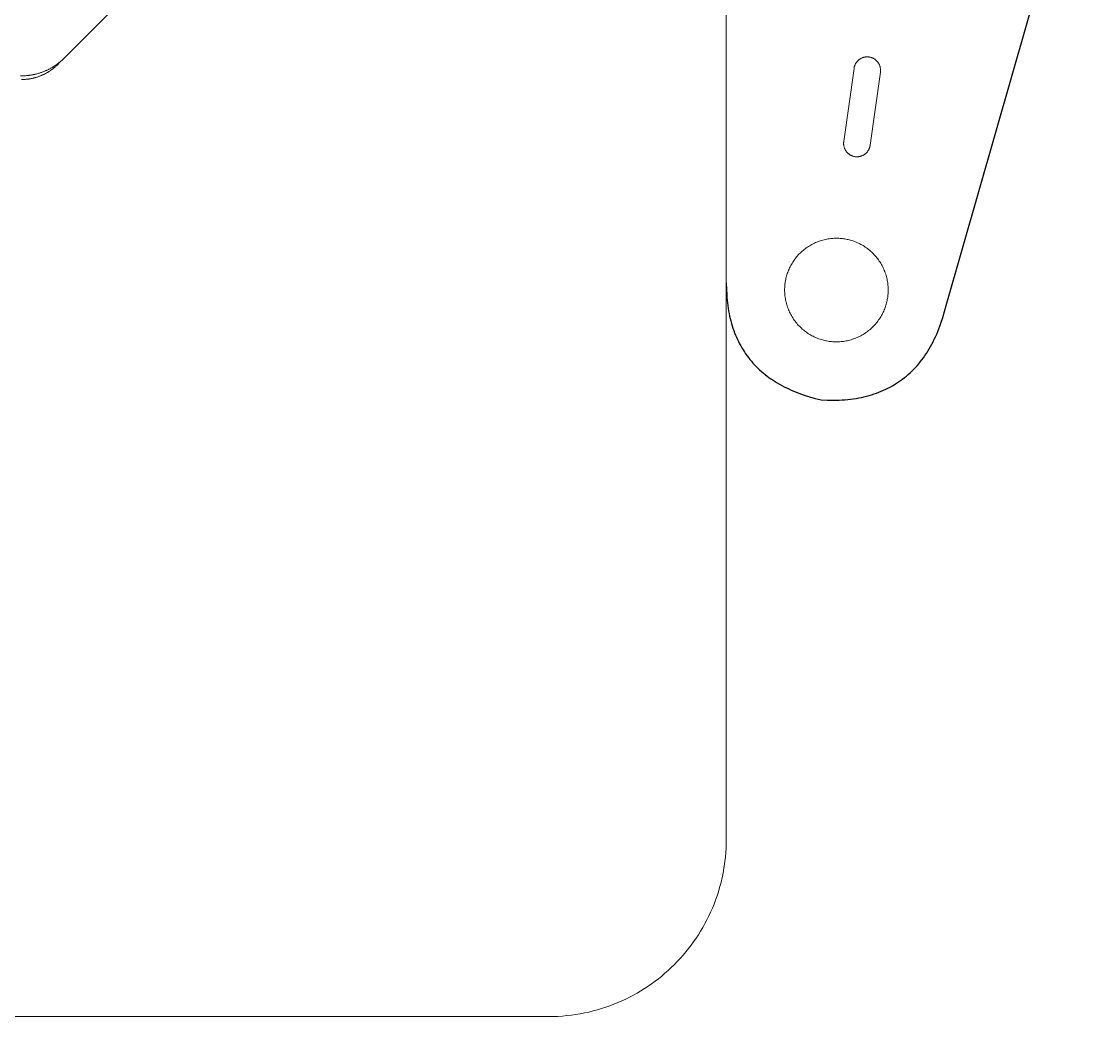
# Model space of a CAD drawing. Header units: millimetres. Extents: x -87 to 69, y -57 to 280.
# Drawn here: x -14.4 to 58, y -57.5 to 9.8 of the extents above; entities that cross this region are included whole.
import ezdxf

# ---------------------------------------------------------------- set-up
doc = ezdxf.new("R2010")
doc.units = ezdxf.units.MM
doc.header["$MEASUREMENT"] = 0
doc.layers.add('Predeterminado', color=18, linetype='Continuous', true_color=0x000000)

msp = doc.modelspace()

# ---------------------------------------------------------------- linework, layer by layer
at = {"layer": 'Predeterminado', "lineweight": 9}
for points in [[(33.285, -45.474), (33.285, -45.469), (33.285, -45.452), (33.285, -45.387), (33.285, -45.13), (33.285, -44.126), (33.285, -40.314), (33.285, -26.71), (33.285, 14.572), (33.285, 55.854), (33.285, 69.459), (33.285, 73.27), (33.285, 74.274), (33.285, 74.532), (33.285, 74.597), (33.285, 74.613), (33.285, 74.619)], [(-11.907, 6.857), (-11.906, 6.859), (-11.901, 6.864), (-11.881, 6.883), (-11.804, 6.961), (-11.502, 7.262), (-10.357, 8.405), (-6.272, 12.486), (6.126, 24.868), (18.524, 37.251), (22.61, 41.331), (23.754, 42.475), (24.056, 42.776), (24.133, 42.853), (24.153, 42.873), (24.158, 42.877), (24.159, 42.879)], [(-11.487, 7.277), (-11.487, 7.277), (-11.487, 7.277), (-11.487, 7.277), (-11.488, 7.276), (-11.491, 7.273), (-11.503, 7.262), (-11.538, 7.228), (-11.573, 7.194), (-11.585, 7.183), (-11.588, 7.18), (-11.589, 7.179), (-11.589, 7.179), (-11.589, 7.179), (-11.589, 7.179)], [(42.35, 7.246), (42.324, 7.23)], [(42.377, 7.261), (42.35, 7.246)], [(42.405, 7.276), (42.377, 7.261)], [(42.433, 7.289), (42.405, 7.276)], [(42.461, 7.302), (42.433, 7.289)], [(42.49, 7.313), (42.461, 7.302)], [(42.52, 7.324), (42.49, 7.313)], [(42.549, 7.333), (42.52, 7.324)], [(42.579, 7.342), (42.549, 7.333)], [(42.609, 7.349), (42.579, 7.342)], [(42.64, 7.355), (42.609, 7.349)], [(42.67, 7.361), (42.64, 7.355)], [(42.701, 7.365), (42.67, 7.361)], [(42.732, 7.368), (42.701, 7.365)], [(42.763, 7.37), (42.732, 7.368)], [(42.794, 7.371), (42.763, 7.37)], [(42.825, 7.371), (42.794, 7.371)], [(42.856, 7.37), (42.825, 7.371)], [(42.887, 7.368), (42.856, 7.37)], [(42.918, 7.365), (42.887, 7.368)], [(42.949, 7.36), (42.918, 7.365)], [(42.979, 7.355), (42.949, 7.36)], [(43.01, 7.348), (42.979, 7.355)], [(43.04, 7.341), (43.01, 7.348)], [(43.07, 7.332), (43.04, 7.341)], [(43.099, 7.323), (43.07, 7.332)], [(43.129, 7.312), (43.099, 7.323)], [(43.157, 7.301), (43.129, 7.312)], [(43.186, 7.288), (43.157, 7.301)], [(43.214, 7.275), (43.186, 7.288)], [(43.241, 7.26), (43.214, 7.275)], [(43.268, 7.245), (43.241, 7.26)], [(43.295, 7.229), (43.268, 7.245)], [(-12.517, 6.532), (-12.517, 6.532), (-12.517, 6.532), (-12.518, 6.532), (-12.519, 6.532), (-12.523, 6.53), (-12.537, 6.523), (-12.581, 6.501), (-12.625, 6.48), (-12.639, 6.473), (-12.643, 6.471), (-12.644, 6.47), (-12.645, 6.47), (-12.645, 6.47), (-12.645, 6.47)], [(-12.392, 6.599), (-12.392, 6.599), (-12.392, 6.599), (-12.392, 6.598), (-12.393, 6.598), (-12.397, 6.596), (-12.411, 6.588), (-12.455, 6.565), (-12.498, 6.543), (-12.512, 6.535), (-12.516, 6.533), (-12.517, 6.532), (-12.517, 6.532), (-12.517, 6.532), (-12.517, 6.532)], [(-12.269, 6.669), (-12.269, 6.669), (-12.269, 6.669), (-12.269, 6.669), (-12.27, 6.668), (-12.274, 6.666), (-12.288, 6.658), (-12.33, 6.634), (-12.373, 6.61), (-12.387, 6.602), (-12.391, 6.599), (-12.392, 6.599), (-12.392, 6.599), (-12.392, 6.599), (-12.392, 6.599)], [(-12.361, 6.476), (-12.361, 6.476), (-12.361, 6.476), (-12.361, 6.476), (-12.36, 6.476), (-12.357, 6.479), (-12.346, 6.487), (-12.313, 6.511), (-12.28, 6.535), (-12.269, 6.543), (-12.266, 6.545), (-12.265, 6.545), (-12.265, 6.546), (-12.265, 6.546), (-12.265, 6.546)], [(-12.148, 6.744), (-12.148, 6.744), (-12.148, 6.744), (-12.149, 6.744), (-12.15, 6.743), (-12.154, 6.741), (-12.167, 6.732), (-12.209, 6.707), (-12.25, 6.681), (-12.264, 6.672), (-12.268, 6.67), (-12.269, 6.669), (-12.269, 6.669), (-12.269, 6.669), (-12.269, 6.669)], [(-12.265, 6.546), (-12.265, 6.546), (-12.265, 6.546), (-12.265, 6.546), (-12.264, 6.547), (-12.261, 6.549), (-12.25, 6.557), (-12.218, 6.582), (-12.186, 6.607), (-12.176, 6.616), (-12.173, 6.618), (-12.172, 6.619), (-12.172, 6.619), (-12.172, 6.619), (-12.172, 6.619)], [(-12.172, 6.619), (-12.172, 6.619), (-12.172, 6.619), (-12.171, 6.619), (-12.171, 6.62), (-12.168, 6.622), (-12.157, 6.631), (-12.126, 6.657), (-12.095, 6.683), (-12.085, 6.692), (-12.082, 6.694), (-12.081, 6.695), (-12.081, 6.695), (-12.081, 6.695), (-12.081, 6.695)], [(-12.031, 6.823), (-12.031, 6.823), (-12.031, 6.823), (-12.031, 6.823), (-12.032, 6.822), (-12.036, 6.82), (-12.049, 6.811), (-12.089, 6.784), (-12.13, 6.757), (-12.143, 6.748), (-12.147, 6.745), (-12.148, 6.744), (-12.148, 6.744), (-12.148, 6.744), (-12.148, 6.744)], [(-12.081, 6.695), (-12.081, 6.695), (-12.081, 6.695), (-12.081, 6.696), (-12.08, 6.696), (-12.077, 6.699), (-12.067, 6.708), (-12.037, 6.735), (-12.006, 6.762), (-11.996, 6.771), (-11.994, 6.774), (-11.993, 6.775), (-11.993, 6.775), (-11.993, 6.775), (-11.993, 6.775)], [(-11.916, 6.906), (-11.916, 6.906), (-11.916, 6.906), (-11.916, 6.906), (-11.917, 6.905), (-11.921, 6.903), (-11.934, 6.893), (-11.973, 6.865), (-12.013, 6.836), (-12.026, 6.827), (-12.029, 6.824), (-12.03, 6.824), (-12.031, 6.823), (-12.031, 6.823), (-12.031, 6.823)], [(-11.993, 6.775), (-11.993, 6.775), (-11.993, 6.775), (-11.992, 6.775), (-11.992, 6.776), (-11.989, 6.778), (-11.979, 6.788), (-11.95, 6.816), (-11.921, 6.844), (-11.911, 6.854), (-11.908, 6.856), (-11.907, 6.857), (-11.907, 6.857), (-11.907, 6.857), (-11.907, 6.857)], [(-11.804, 6.993), (-11.804, 6.993), (-11.804, 6.993), (-11.804, 6.993), (-11.805, 6.992), (-11.809, 6.99), (-11.821, 6.98), (-11.86, 6.95), (-11.898, 6.92), (-11.911, 6.91), (-11.914, 6.907), (-11.915, 6.907), (-11.916, 6.906), (-11.916, 6.906), (-11.916, 6.906)], [(-11.695, 7.084), (-11.695, 7.084), (-11.695, 7.084), (-11.695, 7.084), (-11.696, 7.083), (-11.699, 7.08), (-11.712, 7.07), (-11.749, 7.039), (-11.787, 7.008), (-11.799, 6.997), (-11.802, 6.994), (-11.803, 6.994), (-11.804, 6.993), (-11.804, 6.993), (-11.804, 6.993)], [(-11.589, 7.179), (-11.589, 7.179), (-11.589, 7.179), (-11.589, 7.179), (-11.59, 7.178), (-11.594, 7.175), (-11.606, 7.164), (-11.642, 7.132), (-11.678, 7.099), (-11.69, 7.088), (-11.694, 7.085), (-11.694, 7.085), (-11.695, 7.084), (-11.695, 7.084), (-11.695, 7.084)], [(41.917, 6.596), (41.223, 1.645)], [(41.922, 6.627), (41.917, 6.596)], [(41.928, 6.657), (41.922, 6.627)], [(41.935, 6.688), (41.928, 6.657)], [(41.943, 6.718), (41.935, 6.688)], [(41.952, 6.747), (41.943, 6.718)], [(41.962, 6.777), (41.952, 6.747)], [(41.973, 6.806), (41.962, 6.777)], [(41.985, 6.835), (41.973, 6.806)], [(41.998, 6.863), (41.985, 6.835)], [(42.012, 6.89), (41.998, 6.863)], [(42.027, 6.918), (42.012, 6.89)], [(42.043, 6.944), (42.027, 6.918)], [(42.06, 6.97), (42.043, 6.944)], [(42.077, 6.996), (42.06, 6.97)], [(42.096, 7.021), (42.077, 6.996)], [(42.115, 7.045), (42.096, 7.021)], [(42.135, 7.069), (42.115, 7.045)], [(42.157, 7.092), (42.135, 7.069)], [(42.178, 7.114), (42.157, 7.092)], [(42.201, 7.135), (42.178, 7.114)], [(42.224, 7.156), (42.201, 7.135)], [(42.248, 7.176), (42.224, 7.156)], [(42.273, 7.194), (42.248, 7.176)], [(42.298, 7.213), (42.273, 7.194)], [(42.324, 7.23), (42.298, 7.213)], [(43.321, 7.211), (43.295, 7.229)], [(43.346, 7.193), (43.321, 7.211)], [(43.37, 7.174), (43.346, 7.193)], [(43.394, 7.154), (43.37, 7.174)], [(43.418, 7.134), (43.394, 7.154)], [(43.44, 7.112), (43.418, 7.134)], [(43.462, 7.09), (43.44, 7.112)], [(43.483, 7.067), (43.462, 7.09)], [(43.503, 7.044), (43.483, 7.067)], [(43.522, 7.019), (43.503, 7.044)], [(43.541, 6.994), (43.522, 7.019)], [(43.558, 6.969), (43.541, 6.994)], [(43.575, 6.942), (43.558, 6.969)], [(43.591, 6.916), (43.575, 6.942)], [(43.606, 6.889), (43.591, 6.916)], [(43.62, 6.861), (43.606, 6.889)], [(43.633, 6.833), (43.62, 6.861)], [(43.645, 6.804), (43.633, 6.833)], [(43.656, 6.775), (43.645, 6.804)], [(43.666, 6.745), (43.656, 6.775)], [(43.675, 6.716), (43.666, 6.745)], [(43.683, 6.686), (43.675, 6.716)], [(43.689, 6.655), (43.683, 6.686)], [(43.695, 6.625), (43.689, 6.655)], [(43.7, 6.594), (43.695, 6.625)], [(43.704, 6.563), (43.7, 6.594)], [(43.706, 6.532), (43.704, 6.563)], [(43.708, 6.501), (43.706, 6.532)], [(-14.292, 6.091), (-14.292, 6.091), (-14.292, 6.091), (-14.292, 6.091), (-14.293, 6.091), (-14.298, 6.091), (-14.314, 6.091), (-14.363, 6.091), (-14.412, 6.091), (-14.428, 6.091), (-14.432, 6.091), (-14.433, 6.091), (-14.434, 6.091), (-14.434, 6.091), (-14.434, 6.091)], [(-14.366, 5.841), (-14.365, 5.841), (-14.365, 5.841), (-14.365, 5.841), (-14.364, 5.841), (-14.36, 5.841), (-14.347, 5.841), (-14.306, 5.842), (-14.265, 5.842), (-14.252, 5.843), (-14.248, 5.843), (-14.247, 5.843), (-14.247, 5.843), (-14.247, 5.843), (-14.247, 5.843)], [(-14.15, 6.096), (-14.15, 6.096), (-14.15, 6.096), (-14.151, 6.096), (-14.152, 6.096), (-14.156, 6.096), (-14.172, 6.096), (-14.221, 6.094), (-14.27, 6.092), (-14.286, 6.092), (-14.29, 6.091), (-14.291, 6.091), (-14.292, 6.091), (-14.292, 6.091), (-14.292, 6.091)], [(-14.247, 5.843), (-14.247, 5.843), (-14.247, 5.843), (-14.246, 5.843), (-14.245, 5.843), (-14.242, 5.843), (-14.228, 5.844), (-14.188, 5.846), (-14.147, 5.848), (-14.133, 5.848), (-14.13, 5.849), (-14.129, 5.849), (-14.128, 5.849), (-14.128, 5.849), (-14.128, 5.849)], [(-14.009, 6.106), (-14.009, 6.106), (-14.009, 6.106), (-14.009, 6.106), (-14.01, 6.106), (-14.015, 6.106), (-14.031, 6.105), (-14.079, 6.101), (-14.128, 6.098), (-14.144, 6.097), (-14.149, 6.097), (-14.15, 6.096), (-14.15, 6.096), (-14.15, 6.096), (-14.15, 6.096)], [(-14.128, 5.849), (-14.128, 5.849), (-14.128, 5.849), (-14.128, 5.849), (-14.127, 5.849), (-14.123, 5.849), (-14.11, 5.85), (-14.069, 5.854), (-14.028, 5.857), (-14.015, 5.858), (-14.011, 5.859), (-14.01, 5.859), (-14.01, 5.859), (-14.01, 5.859), (-14.01, 5.859)], [(-14.01, 5.859), (-14.01, 5.859), (-14.01, 5.859), (-14.01, 5.859), (-14.009, 5.859), (-14.005, 5.859), (-13.992, 5.861), (-13.951, 5.866), (-13.911, 5.871), (-13.897, 5.872), (-13.894, 5.873), (-13.893, 5.873), (-13.892, 5.873), (-13.892, 5.873), (-13.892, 5.873)], [(-13.867, 6.121), (-13.868, 6.121), (-13.868, 6.121), (-13.868, 6.121), (-13.869, 6.121), (-13.874, 6.12), (-13.89, 6.119), (-13.938, 6.114), (-13.987, 6.109), (-14.003, 6.107), (-14.007, 6.106), (-14.008, 6.106), (-14.008, 6.106), (-14.009, 6.106), (-14.009, 6.106)], [(-13.892, 5.873), (-13.892, 5.873), (-13.892, 5.873), (-13.892, 5.873), (-13.891, 5.873), (-13.887, 5.874), (-13.874, 5.876), (-13.834, 5.882), (-13.793, 5.888), (-13.78, 5.89), (-13.776, 5.891), (-13.775, 5.891), (-13.775, 5.891), (-13.775, 5.891), (-13.775, 5.891)], [(-13.727, 6.141), (-13.727, 6.141), (-13.727, 6.141), (-13.727, 6.141), (-13.729, 6.14), (-13.733, 6.14), (-13.749, 6.138), (-13.797, 6.131), (-13.846, 6.124), (-13.861, 6.122), (-13.866, 6.121), (-13.867, 6.121), (-13.867, 6.121), (-13.867, 6.121), (-13.867, 6.121)], [(-13.775, 5.891), (-13.775, 5.891), (-13.775, 5.891), (-13.775, 5.891), (-13.774, 5.891), (-13.77, 5.892), (-13.757, 5.894), (-13.717, 5.902), (-13.677, 5.91), (-13.663, 5.912), (-13.66, 5.913), (-13.659, 5.913), (-13.658, 5.913), (-13.658, 5.913), (-13.658, 5.913)], [(-13.587, 6.165), (-13.587, 6.165), (-13.587, 6.165), (-13.588, 6.165), (-13.589, 6.165), (-13.593, 6.164), (-13.609, 6.161), (-13.657, 6.153), (-13.705, 6.145), (-13.721, 6.142), (-13.725, 6.141), (-13.727, 6.141), (-13.727, 6.141), (-13.727, 6.141), (-13.727, 6.141)], [(-13.658, 5.913), (-13.658, 5.913), (-13.658, 5.913), (-13.658, 5.913), (-13.657, 5.913), (-13.653, 5.914), (-13.64, 5.917), (-13.6, 5.926), (-13.561, 5.935), (-13.547, 5.938), (-13.544, 5.939), (-13.543, 5.939), (-13.543, 5.939), (-13.543, 5.939), (-13.543, 5.939)], [(-13.448, 6.195), (-13.449, 6.195), (-13.449, 6.195), (-13.449, 6.195), (-13.45, 6.194), (-13.454, 6.193), (-13.47, 6.19), (-13.518, 6.18), (-13.566, 6.17), (-13.581, 6.166), (-13.586, 6.166), (-13.587, 6.165), (-13.587, 6.165), (-13.587, 6.165), (-13.587, 6.165)], [(-13.543, 5.939), (-13.542, 5.939), (-13.542, 5.939), (-13.542, 5.939), (-13.541, 5.939), (-13.538, 5.94), (-13.525, 5.944), (-13.485, 5.954), (-13.446, 5.964), (-13.433, 5.968), (-13.429, 5.969), (-13.428, 5.969), (-13.428, 5.969), (-13.428, 5.969), (-13.428, 5.969)], [(-13.311, 6.229), (-13.311, 6.229), (-13.311, 6.229), (-13.311, 6.229), (-13.312, 6.228), (-13.317, 6.227), (-13.332, 6.223), (-13.38, 6.212), (-13.427, 6.2), (-13.443, 6.196), (-13.447, 6.195), (-13.448, 6.195), (-13.448, 6.195), (-13.448, 6.195), (-13.448, 6.195)], [(-13.428, 5.969), (-13.428, 5.969), (-13.428, 5.969), (-13.427, 5.969), (-13.426, 5.969), (-13.423, 5.97), (-13.41, 5.974), (-13.371, 5.986), (-13.332, 5.998), (-13.319, 6.001), (-13.315, 6.003), (-13.314, 6.003), (-13.314, 6.003), (-13.314, 6.003), (-13.314, 6.003)], [(-13.314, 6.003), (-13.314, 6.003), (-13.314, 6.003), (-13.314, 6.003), (-13.313, 6.003), (-13.309, 6.005), (-13.296, 6.009), (-13.258, 6.022), (-13.219, 6.035), (-13.206, 6.039), (-13.203, 6.04), (-13.202, 6.041), (-13.201, 6.041), (-13.201, 6.041), (-13.201, 6.041)], [(-13.175, 6.268), (-13.175, 6.268), (-13.175, 6.268), (-13.175, 6.268), (-13.176, 6.267), (-13.18, 6.266), (-13.196, 6.262), (-13.243, 6.248), (-13.29, 6.235), (-13.305, 6.23), (-13.309, 6.229), (-13.311, 6.229), (-13.311, 6.229), (-13.311, 6.229), (-13.311, 6.229)], [(-13.201, 6.041), (-13.201, 6.041), (-13.201, 6.041), (-13.201, 6.041), (-13.2, 6.041), (-13.197, 6.042), (-13.184, 6.047), (-13.146, 6.062), (-13.108, 6.076), (-13.095, 6.081), (-13.092, 6.082), (-13.091, 6.082), (-13.09, 6.082), (-13.09, 6.082), (-13.09, 6.082)], [(-13.04, 6.311), (-13.04, 6.311), (-13.04, 6.311), (-13.04, 6.311), (-13.041, 6.311), (-13.045, 6.31), (-13.061, 6.305), (-13.107, 6.29), (-13.153, 6.275), (-13.169, 6.27), (-13.173, 6.268), (-13.174, 6.268), (-13.174, 6.268), (-13.174, 6.268), (-13.175, 6.268)], [(-13.09, 6.082), (-13.09, 6.082), (-13.09, 6.082), (-13.09, 6.082), (-13.089, 6.083), (-13.086, 6.084), (-13.073, 6.089), (-13.035, 6.105), (-12.998, 6.121), (-12.985, 6.126), (-12.982, 6.127), (-12.981, 6.127), (-12.981, 6.128), (-12.981, 6.128), (-12.981, 6.128)], [(-12.906, 6.36), (-12.906, 6.36), (-12.906, 6.36), (-12.906, 6.36), (-12.908, 6.359), (-12.912, 6.358), (-12.927, 6.352), (-12.973, 6.336), (-13.019, 6.319), (-13.034, 6.313), (-13.038, 6.312), (-13.039, 6.312), (-13.039, 6.311), (-13.039, 6.311), (-13.04, 6.311)], [(-12.981, 6.128), (-12.981, 6.128), (-12.981, 6.128), (-12.98, 6.128), (-12.979, 6.128), (-12.976, 6.13), (-12.964, 6.135), (-12.927, 6.152), (-12.889, 6.169), (-12.877, 6.175), (-12.874, 6.176), (-12.873, 6.177), (-12.873, 6.177), (-12.873, 6.177), (-12.873, 6.177)], [(-12.774, 6.413), (-12.775, 6.413), (-12.775, 6.413), (-12.775, 6.413), (-12.776, 6.412), (-12.78, 6.41), (-12.795, 6.404), (-12.84, 6.386), (-12.886, 6.368), (-12.9, 6.362), (-12.905, 6.36), (-12.906, 6.36), (-12.906, 6.36), (-12.906, 6.36), (-12.906, 6.36)], [(-12.873, 6.177), (-12.873, 6.177), (-12.873, 6.177), (-12.872, 6.177), (-12.871, 6.177), (-12.868, 6.179), (-12.856, 6.185), (-12.819, 6.203), (-12.783, 6.221), (-12.771, 6.227), (-12.767, 6.229), (-12.767, 6.229), (-12.766, 6.229), (-12.766, 6.229), (-12.766, 6.229)], [(-12.645, 6.47), (-12.645, 6.47), (-12.645, 6.47), (-12.645, 6.47), (-12.646, 6.47), (-12.65, 6.468), (-12.665, 6.461), (-12.71, 6.441), (-12.754, 6.422), (-12.769, 6.415), (-12.773, 6.413), (-12.774, 6.413), (-12.774, 6.413), (-12.774, 6.413), (-12.774, 6.413)], [(-12.766, 6.229), (-12.766, 6.229), (-12.766, 6.229), (-12.766, 6.23), (-12.765, 6.23), (-12.762, 6.232), (-12.75, 6.238), (-12.714, 6.258), (-12.678, 6.277), (-12.666, 6.283), (-12.663, 6.285), (-12.662, 6.286), (-12.662, 6.286), (-12.662, 6.286), (-12.662, 6.286)], [(-12.662, 6.286), (-12.662, 6.286), (-12.662, 6.286), (-12.662, 6.286), (-12.661, 6.286), (-12.657, 6.288), (-12.646, 6.295), (-12.611, 6.316), (-12.575, 6.336), (-12.564, 6.343), (-12.56, 6.345), (-12.56, 6.345), (-12.559, 6.346), (-12.559, 6.346), (-12.559, 6.346)], [(-12.559, 6.346), (-12.559, 6.346), (-12.559, 6.346), (-12.559, 6.346), (-12.558, 6.346), (-12.555, 6.348), (-12.544, 6.355), (-12.509, 6.377), (-12.475, 6.399), (-12.463, 6.406), (-12.46, 6.408), (-12.459, 6.409), (-12.459, 6.409), (-12.459, 6.409), (-12.459, 6.409)], [(-12.459, 6.409), (-12.459, 6.409), (-12.459, 6.409), (-12.459, 6.409), (-12.458, 6.41), (-12.455, 6.412), (-12.444, 6.419), (-12.41, 6.442), (-12.376, 6.465), (-12.365, 6.473), (-12.362, 6.475), (-12.361, 6.476), (-12.361, 6.476), (-12.361, 6.476), (-12.361, 6.476)], [(43.006, 1.395), (43.7, 6.346)], [(43.7, 6.346), (43.704, 6.377)], [(43.704, 6.377), (43.706, 6.408)], [(43.706, 6.408), (43.708, 6.439)], [(43.708, 6.473), (43.708, 6.501)], [(43.709, 6.47), (43.708, 6.47), (43.708, 6.47), (43.708, 6.47), (43.708, 6.47)], [(43.708, 6.439), (43.709, 6.47)], [(41.215, 1.551), (41.214, 1.519)], [(41.214, 1.519), (41.215, 1.488)], [(41.216, 1.582), (41.215, 1.551)], [(41.215, 1.488), (41.217, 1.457)], [(41.219, 1.613), (41.216, 1.582)], [(41.217, 1.457), (41.219, 1.425)], [(41.223, 1.645), (41.219, 1.613)], [(41.219, 1.425), (41.223, 1.394)], [(41.223, 1.394), (41.228, 1.363)], [(41.228, 1.363), (41.234, 1.332)], [(41.234, 1.332), (41.241, 1.302)], [(41.241, 1.302), (41.249, 1.271)], [(41.249, 1.271), (41.258, 1.241)], [(41.258, 1.241), (41.269, 1.212)], [(41.269, 1.212), (41.28, 1.182)], [(41.28, 1.182), (41.292, 1.153)], [(41.292, 1.153), (41.306, 1.125)], [(41.306, 1.125), (41.32, 1.097)], [(41.32, 1.097), (41.335, 1.069)], [(41.335, 1.069), (41.351, 1.043)], [(41.351, 1.043), (41.368, 1.016)], [(41.368, 1.016), (41.386, 0.99)], [(41.386, 0.99), (41.405, 0.965)], [(41.405, 0.965), (41.425, 0.941)], [(41.425, 0.941), (41.446, 0.917)], [(41.446, 0.917), (41.467, 0.894)], [(41.467, 0.894), (41.489, 0.872)], [(41.489, 0.872), (41.512, 0.851)], [(41.512, 0.851), (41.536, 0.83)], [(41.536, 0.83), (41.56, 0.81)], [(41.56, 0.81), (41.586, 0.791)], [(41.586, 0.791), (41.611, 0.773)], [(41.611, 0.773), (41.638, 0.756)], [(41.638, 0.756), (41.665, 0.74)], [(41.665, 0.74), (41.692, 0.725)], [(41.692, 0.725), (41.72, 0.711)], [(42.509, 0.711), (42.537, 0.725)], [(42.537, 0.725), (42.565, 0.74)], [(42.565, 0.74), (42.591, 0.757)], [(42.591, 0.757), (42.618, 0.774)], [(42.618, 0.774), (42.644, 0.792)], [(42.644, 0.792), (42.669, 0.811)], [(42.669, 0.811), (42.693, 0.83)], [(42.693, 0.83), (42.717, 0.851)], [(42.717, 0.851), (42.74, 0.873)], [(42.74, 0.873), (42.762, 0.895)], [(42.762, 0.895), (42.783, 0.918)], [(42.783, 0.918), (42.804, 0.941)], [(42.804, 0.941), (42.824, 0.966)], [(42.824, 0.966), (42.843, 0.991)], [(42.843, 0.991), (42.861, 1.017)], [(42.861, 1.017), (42.878, 1.043)], [(42.878, 1.043), (42.894, 1.07)], [(42.894, 1.07), (42.909, 1.097)], [(42.909, 1.097), (42.923, 1.125)], [(42.923, 1.125), (42.937, 1.154)], [(42.937, 1.154), (42.949, 1.183)], [(42.949, 1.183), (42.96, 1.212)], [(42.96, 1.212), (42.97, 1.242)], [(42.97, 1.242), (42.98, 1.272)], [(42.98, 1.272), (42.988, 1.302)], [(42.988, 1.302), (42.995, 1.333)], [(42.995, 1.333), (43.001, 1.364)], [(43.001, 1.364), (43.006, 1.395)], [(41.72, 0.711), (41.749, 0.697)], [(41.749, 0.697), (41.777, 0.685)], [(41.777, 0.685), (41.807, 0.674)], [(41.807, 0.674), (41.837, 0.664)], [(41.837, 0.664), (41.867, 0.655)], [(41.867, 0.655), (41.897, 0.646)], [(41.897, 0.646), (41.927, 0.639)], [(41.927, 0.639), (41.958, 0.633)], [(41.958, 0.633), (41.989, 0.628)], [(41.989, 0.628), (42.021, 0.625)], [(42.021, 0.625), (42.052, 0.622)], [(42.052, 0.622), (42.083, 0.62)], [(42.083, 0.62), (42.115, 0.62)], [(42.115, 0.62), (42.146, 0.62)], [(42.146, 0.62), (42.177, 0.622)], [(42.177, 0.622), (42.209, 0.625)], [(42.209, 0.625), (42.24, 0.629)], [(42.24, 0.629), (42.271, 0.633)], [(42.271, 0.633), (42.302, 0.639)], [(42.302, 0.639), (42.332, 0.647)], [(42.332, 0.647), (42.363, 0.655)], [(42.363, 0.655), (42.393, 0.664)], [(42.393, 0.664), (42.422, 0.674)], [(42.422, 0.674), (42.452, 0.685)], [(42.452, 0.685), (42.481, 0.698)], [(42.481, 0.698), (42.509, 0.711)], [(33.285, -45.474), (33.281, -45.784), (33.27, -46.092), (33.25, -46.398), (33.223, -46.701), (33.189, -47.003), (33.147, -47.302), (33.098, -47.598), (33.041, -47.893), (32.978, -48.184), (32.907, -48.473), (32.83, -48.759), (32.746, -49.043), (32.655, -49.323), (32.557, -49.6), (32.453, -49.874), (32.342, -50.145), (32.225, -50.413), (32.102, -50.677), (31.972, -50.937), (31.837, -51.194), (31.695, -51.447), (31.548, -51.697), (31.395, -51.942), (31.236, -52.184), (31.071, -52.421), (30.901, -52.654), (30.726, -52.883), (30.545, -53.107), (30.359, -53.327), (30.168, -53.543), (29.972, -53.754), (29.771, -53.96), (29.565, -54.161), (29.354, -54.357), (29.138, -54.548), (28.918, -54.734), (28.694, -54.915), (28.465, -55.09), (28.232, -55.26), (27.995, -55.425), (27.753, -55.584), (27.508, -55.737), (27.258, -55.884), (27.005, -56.026), (26.748, -56.162), (26.488, -56.291), (26.224, -56.414), (25.956, -56.531), (25.685, -56.642), (25.411, -56.746), (25.134, -56.844), (24.854, -56.935), (24.57, -57.019), (24.284, -57.097), (23.995, -57.167), (23.704, -57.231), (23.409, -57.287), (23.113, -57.336), (22.814, -57.378), (22.512, -57.412), (22.209, -57.439), (21.903, -57.459), (21.595, -57.47), (21.285, -57.474)], [(-49.715, -57.475), (-49.711, -57.475), (-49.702, -57.475), (-49.663, -57.475), (-49.511, -57.475), (-48.917, -57.475), (-46.664, -57.475), (-38.621, -57.475), (-14.215, -57.474), (10.192, -57.474), (18.235, -57.474), (20.488, -57.474), (21.082, -57.474), (21.234, -57.474), (21.272, -57.474), (21.282, -57.474), (21.285, -57.474)]]:
    msp.add_lwpolyline(points, dxfattribs=at)
at = {"layer": 'Predeterminado'}
for points in [[(48.154, -9.425), (58.043, 25.102)], [(33.285, -7.921), (33.291, -8.314), (33.309, -8.698), (33.322, -8.886), (33.339, -9.072), (33.359, -9.256), (33.382, -9.437), (33.408, -9.616), (33.438, -9.793), (33.47, -9.967), (33.506, -10.139), (33.545, -10.308), (33.587, -10.475), (33.632, -10.64), (33.68, -10.802), (33.731, -10.962), (33.786, -11.12), (33.843, -11.275), (33.904, -11.428), (33.968, -11.578), (34.035, -11.726), (34.105, -11.872), (34.179, -12.016), (34.255, -12.157), (34.335, -12.295), (34.417, -12.432), (34.503, -12.565), (34.592, -12.697), (34.684, -12.826), (34.78, -12.953), (34.878, -13.078), (34.98, -13.2), (35.084, -13.319), (35.192, -13.437), (35.303, -13.552), (35.417, -13.664), (35.535, -13.775), (35.655, -13.883), (35.779, -13.988), (35.905, -14.091), (36.035, -14.192), (36.168, -14.29), (36.304, -14.387), (36.443, -14.48), (36.586, -14.572), (36.731, -14.661), (36.88, -14.747), (37.032, -14.831), (37.187, -14.913), (37.345, -14.993), (37.506, -15.07), (37.67, -15.145), (37.838, -15.217), (38.009, -15.287), (38.182, -15.355), (38.539, -15.483), (38.909, -15.602), (39.291, -15.711), (39.685, -15.811)], [(39.685, -15.811), (40.105, -15.828), (40.515, -15.831), (40.716, -15.827), (40.914, -15.819), (41.111, -15.808), (41.304, -15.794), (41.495, -15.776), (41.684, -15.755), (41.87, -15.73), (42.053, -15.702), (42.234, -15.67), (42.413, -15.635), (42.589, -15.596), (42.763, -15.554), (42.934, -15.508), (43.102, -15.459), (43.268, -15.406), (43.432, -15.35), (43.593, -15.29), (43.752, -15.227), (43.908, -15.16), (44.061, -15.09), (44.212, -15.017), (44.361, -14.939), (44.507, -14.859), (44.651, -14.775), (44.792, -14.687), (44.93, -14.596), (45.066, -14.502), (45.2, -14.403), (45.331, -14.302), (45.46, -14.197), (45.586, -14.088), (45.709, -13.976), (45.83, -13.861), (45.949, -13.742), (46.065, -13.62), (46.178, -13.494), (46.29, -13.364), (46.398, -13.231), (46.504, -13.095), (46.608, -12.955), (46.709, -12.812), (46.807, -12.665), (46.903, -12.514), (46.997, -12.361), (47.088, -12.203), (47.177, -12.042), (47.263, -11.878), (47.346, -11.71), (47.427, -11.539), (47.506, -11.364), (47.582, -11.186), (47.656, -11.004), (47.727, -10.819), (47.795, -10.631), (47.925, -10.243), (48.044, -9.841), (48.154, -9.425)]]:
    msp.add_lwpolyline(points, dxfattribs=at)
at = {"layer": 'Predeterminado', "lineweight": 9}
msp.add_lwpolyline([(44.193, -8.87), (44.181, -8.947), (44.168, -9.024), (44.152, -9.101), (44.135, -9.179), (44.116, -9.257), (44.095, -9.336), (44.072, -9.414), (44.046, -9.492), (44.019, -9.571), (43.99, -9.649), (43.959, -9.727), (43.925, -9.805), (43.89, -9.882), (43.852, -9.959), (43.812, -10.036), (43.771, -10.112), (43.727, -10.187), (43.681, -10.261), (43.633, -10.335), (43.582, -10.407), (43.53, -10.479), (43.476, -10.55), (43.42, -10.619), (43.362, -10.687), (43.302, -10.754), (43.24, -10.819), (43.177, -10.883), (43.111, -10.946), (43.044, -11.007), (42.976, -11.066), (42.906, -11.123), (42.834, -11.178), (42.761, -11.232), (42.687, -11.284), (42.611, -11.333), (42.534, -11.381), (42.456, -11.427), (42.377, -11.47), (42.297, -11.512), (42.217, -11.551), (42.135, -11.588), (42.053, -11.623), (41.97, -11.655), (41.887, -11.686), (41.803, -11.714), (41.719, -11.74), (41.635, -11.764), (41.551, -11.785), (41.466, -11.805), (41.382, -11.822), (41.297, -11.837), (41.213, -11.85), (41.129, -11.861), (41.046, -11.869), (40.962, -11.876), (40.88, -11.881), (40.797, -11.883), (40.716, -11.884), (40.635, -11.883), (40.554, -11.88), (40.475, -11.875), (40.396, -11.868), (40.318, -11.86), (40.241, -11.85), (40.164, -11.838), (40.087, -11.825), (40.009, -11.81), (39.931, -11.792), (39.853, -11.773), (39.775, -11.752), (39.697, -11.729), (39.618, -11.704), (39.54, -11.676), (39.462, -11.647), (39.384, -11.616), (39.306, -11.582), (39.228, -11.547), (39.151, -11.509), (39.075, -11.47), (38.999, -11.428), (38.924, -11.384), (38.849, -11.338), (38.776, -11.29), (38.703, -11.24), (38.631, -11.187), (38.561, -11.133), (38.491, -11.077), (38.423, -11.019), (38.356, -10.959), (38.291, -10.897), (38.227, -10.834), (38.165, -10.769), (38.104, -10.702), (38.045, -10.633), (37.988, -10.563), (37.932, -10.491), (37.879, -10.418), (37.827, -10.344), (37.777, -10.268), (37.729, -10.191), (37.684, -10.113), (37.64, -10.034), (37.599, -9.955), (37.56, -9.874), (37.523, -9.792), (37.488, -9.71), (37.455, -9.627), (37.425, -9.544), (37.396, -9.461), (37.37, -9.377), (37.347, -9.292), (37.325, -9.208), (37.306, -9.123), (37.289, -9.039), (37.274, -8.955), (37.261, -8.87), (37.25, -8.786), (37.241, -8.703), (37.235, -8.62), (37.23, -8.537), (37.227, -8.454), (37.227, -8.373), (37.228, -8.292), (37.231, -8.211), (37.236, -8.132), (37.242, -8.053), (37.251, -7.975), (37.261, -7.898), (37.272, -7.821), (37.286, -7.744), (37.301, -7.666), (37.318, -7.588), (37.337, -7.51), (37.359, -7.432), (37.382, -7.354), (37.407, -7.275), (37.434, -7.197), (37.463, -7.119), (37.495, -7.041), (37.528, -6.963), (37.564, -6.886), (37.601, -6.809), (37.641, -6.732), (37.683, -6.656), (37.727, -6.581), (37.773, -6.507), (37.821, -6.433), (37.871, -6.36), (37.923, -6.289), (37.977, -6.218), (38.033, -6.149), (38.091, -6.08), (38.151, -6.014), (38.213, -5.948), (38.277, -5.884), (38.342, -5.822), (38.409, -5.761), (38.478, -5.702), (38.548, -5.645), (38.619, -5.589), (38.692, -5.536), (38.767, -5.484), (38.842, -5.434), (38.919, -5.387), (38.997, -5.341), (39.076, -5.298), (39.156, -5.256), (39.237, -5.217), (39.318, -5.18), (39.4, -5.145), (39.483, -5.112), (39.566, -5.082), (39.65, -5.054), (39.734, -5.028), (39.818, -5.004), (39.903, -4.982), (39.987, -4.963), (40.072, -4.946), (40.156, -4.931), (40.24, -4.918), (40.324, -4.907), (40.408, -4.898), (40.491, -4.892), (40.574, -4.887), (40.656, -4.885), (40.738, -4.884), (40.819, -4.885), (40.899, -4.888), (40.979, -4.893), (41.058, -4.9), (41.136, -4.908), (41.213, -4.918), (41.289, -4.929), (41.367, -4.943), (41.444, -4.958), (41.522, -4.975), (41.6, -4.995), (41.678, -5.016), (41.757, -5.039), (41.835, -5.064), (41.914, -5.091), (41.992, -5.12), (42.07, -5.152), (42.148, -5.185), (42.225, -5.221), (42.302, -5.258), (42.378, -5.298), (42.454, -5.34), (42.53, -5.384), (42.604, -5.43), (42.678, -5.478), (42.75, -5.528), (42.822, -5.58), (42.892, -5.634), (42.962, -5.691), (43.03, -5.749), (43.097, -5.809), (43.162, -5.87), (43.226, -5.934), (43.289, -5.999), (43.349, -6.066), (43.408, -6.135), (43.466, -6.205), (43.521, -6.277), (43.575, -6.35), (43.626, -6.424), (43.676, -6.5), (43.724, -6.576), (43.769, -6.654), (43.813, -6.733), (43.854, -6.813), (43.894, -6.894), (43.931, -6.975), (43.966, -7.058), (43.998, -7.14), (44.029, -7.224), (44.057, -7.307), (44.083, -7.391), (44.107, -7.475), (44.128, -7.56), (44.148, -7.644), (44.165, -7.729), (44.18, -7.813), (44.193, -7.897), (44.203, -7.981), (44.212, -8.065), (44.219, -8.148), (44.223, -8.231), (44.226, -8.313), (44.227, -8.395), (44.225, -8.476), (44.222, -8.556), (44.218, -8.636), (44.211, -8.715), (44.203, -8.793)], close=True, dxfattribs=at)

doc.saveas('drawing.dxf')
